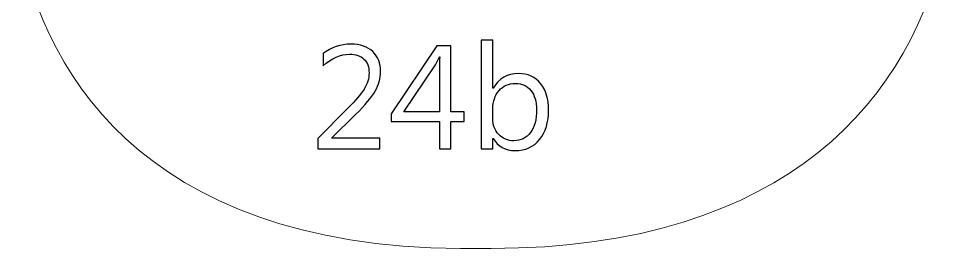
# Model space of a CAD drawing. Header units: centimetres. Extents: x -19.4 to 19.9, y -26.5 to 22.7.
# Drawn here: x -5.985 to -3.312, y 4.035 to 4.719 of the extents above; entities that cross this region are included whole.
import ezdxf

# ---------------------------------------------------------------- set-up
doc = ezdxf.new("R2010")
doc.units = ezdxf.units.CM
doc.header["$MEASUREMENT"] = 0
doc.layers.add('Camada 1', color=7, linetype='Continuous')

msp = doc.modelspace()

# ---------------------------------------------------------------- linework, layer by layer
at = {"layer": 'Camada 1', "color": 7, "lineweight": 9}
msp.add_open_spline([(-5.32514, 5.37693), (-5.32514, 5.37693), (-4.80949, 5.37683), (-4.80949, 5.37683), (-4.80949, 5.37683), (-4.80949, 5.37683), (-4.80265, 4.85748), (-4.80265, 4.85748), (-4.80265, 4.85748), (-4.80265, 4.85748), (-4.49884, 4.85762), (-4.49884, 4.85762), (-4.49884, 4.85762), (-4.49884, 4.85762), (-4.49561, 5.37669), (-4.49561, 5.37669), (-4.49561, 5.37669), (-4.49561, 5.37669), (-3.97427, 5.3849), (-3.97427, 5.3849), (-3.97427, 5.3849), (-3.97427, 5.3849), (-3.93299, 4.86281), (-3.93299, 4.86281), (-3.93299, 4.86281), (-3.93299, 4.86281), (-3.31151, 4.95236), (-3.31151, 4.95236), (-3.31151, 4.95236), (-3.3998, 4.49639), (-3.76558, 4.05706), (-4.62193, 4.05765), (-4.62193, 4.05765), (-5.5868, 4.03462), (-5.90947, 4.53335), (-5.98505, 4.95495), (-5.98505, 4.95495), (-5.98505, 4.95495), (-5.36982, 4.86619), (-5.36982, 4.86619), (-5.36982, 4.86619), (-5.36982, 4.86619), (-5.32514, 5.37693), (-5.32514, 5.37693)], degree=3, knots=[0, 0, 0, 0, 0.0833333, 0.0833333, 0.0833333, 0.0833333, 0.1666667, 0.1666667, 0.1666667, 0.1666667, 0.25, 0.25, 0.25, 0.25, 0.3333333, 0.3333333, 0.3333333, 0.3333333, 0.4166667, 0.4166667, 0.4166667, 0.4166667, 0.5, 0.5, 0.5, 0.5, 0.5833333, 0.5833333, 0.5833333, 0.5833333, 0.6666667, 0.6666667, 0.6666667, 0.6666667, 0.75, 0.75, 0.75, 0.75, 0.8333333, 0.8333333, 0.8333333, 0.8333333, 1, 1, 1, 1], dxfattribs=at)
at = {"layer": 'Camada 1', "color": 7}
for points, knots in [([(-4.61629, 4.37454), (-4.61629, 4.37454), (-4.61713, 4.37454), (-4.61713, 4.37454), (-4.61713, 4.37454), (-4.61713, 4.37454), (-4.61713, 4.3442), (-4.61713, 4.3442), (-4.61713, 4.3442), (-4.61713, 4.3442), (-4.651, 4.3442), (-4.651, 4.3442), (-4.651, 4.3442), (-4.651, 4.3442), (-4.651, 4.65747), (-4.651, 4.65747), (-4.651, 4.65747), (-4.651, 4.65747), (-4.61713, 4.65747), (-4.61713, 4.65747), (-4.61713, 4.65747), (-4.61713, 4.65747), (-4.61713, 4.5189), (-4.61713, 4.5189), (-4.61713, 4.5189), (-4.61713, 4.5189), (-4.61629, 4.5189), (-4.61629, 4.5189), (-4.61629, 4.5189), (-4.59963, 4.54691), (-4.57522, 4.56095), (-4.54312, 4.56095), (-4.54312, 4.56095), (-4.51595, 4.56095), (-4.49472, 4.5515), (-4.47934, 4.53252), (-4.47934, 4.53252), (-4.46395, 4.51354), (-4.45626, 4.48814), (-4.45626, 4.45624), (-4.45626, 4.45624), (-4.45626, 4.42082), (-4.46487, 4.39239), (-4.48209, 4.37108), (-4.48209, 4.37108), (-4.49937, 4.34977), (-4.52294, 4.33912), (-4.55286, 4.33912), (-4.55286, 4.33912), (-4.5808, 4.33912), (-4.60196, 4.3509), (-4.61629, 4.37454)], [0, 0, 0, 0, 0.0714286, 0.0714286, 0.0714286, 0.0714286, 0.1428571, 0.1428571, 0.1428571, 0.1428571, 0.2142857, 0.2142857, 0.2142857, 0.2142857, 0.2857143, 0.2857143, 0.2857143, 0.2857143, 0.3571429, 0.3571429, 0.3571429, 0.3571429, 0.4285714, 0.4285714, 0.4285714, 0.4285714, 0.5, 0.5, 0.5, 0.5, 0.5714286, 0.5714286, 0.5714286, 0.5714286, 0.6428571, 0.6428571, 0.6428571, 0.6428571, 0.7142857, 0.7142857, 0.7142857, 0.7142857, 0.7857143, 0.7857143, 0.7857143, 0.7857143, 0.8571429, 0.8571429, 0.8571429, 0.8571429, 1, 1, 1, 1]), ([(-4.9431, 4.3442), (-4.9431, 4.3442), (-5.12175, 4.3442), (-5.12175, 4.3442), (-5.12175, 4.3442), (-5.12175, 4.3442), (-5.12175, 4.37426), (-5.12175, 4.37426), (-5.12175, 4.37426), (-5.12175, 4.37426), (-5.03539, 4.4609), (-5.03539, 4.4609), (-5.03539, 4.4609), (-5.01331, 4.48298), (-4.99757, 4.50133), (-4.98819, 4.51601), (-4.98819, 4.51601), (-4.97873, 4.53068), (-4.97401, 4.54642), (-4.97401, 4.56307), (-4.97401, 4.56307), (-4.97401, 4.58014), (-4.97888, 4.59341), (-4.98868, 4.60279), (-4.98868, 4.60279), (-4.99849, 4.61217), (-5.01239, 4.61683), (-5.03045, 4.61683), (-5.03045, 4.61683), (-5.05691, 4.61683), (-5.08224, 4.60554), (-5.10651, 4.58296), (-5.10651, 4.58296), (-5.10651, 4.58296), (-5.10651, 4.61852), (-5.10651, 4.61852), (-5.10651, 4.61852), (-5.08337, 4.63659), (-5.05642, 4.64562), (-5.02573, 4.64562), (-5.02573, 4.64562), (-4.99927, 4.64562), (-4.97845, 4.63842), (-4.96328, 4.6241), (-4.96328, 4.6241), (-4.94811, 4.60978), (-4.94056, 4.59051), (-4.94056, 4.56638), (-4.94056, 4.56638), (-4.94056, 4.5474), (-4.94578, 4.52878), (-4.9563, 4.51064), (-4.9563, 4.51064), (-4.96674, 4.49251), (-4.98558, 4.47), (-5.01274, 4.44312), (-5.01274, 4.44312), (-5.01274, 4.44312), (-5.08111, 4.37553), (-5.08111, 4.37553), (-5.08111, 4.37553), (-5.08111, 4.37553), (-5.08111, 4.37468), (-5.08111, 4.37468), (-5.08111, 4.37468), (-5.08111, 4.37468), (-4.9431, 4.37468), (-4.9431, 4.37468), (-4.9431, 4.37468), (-4.9431, 4.37468), (-4.9431, 4.3442), (-4.9431, 4.3442)], [0, 0, 0, 0, 0.0526316, 0.0526316, 0.0526316, 0.0526316, 0.1052632, 0.1052632, 0.1052632, 0.1052632, 0.1578947, 0.1578947, 0.1578947, 0.1578947, 0.2105263, 0.2105263, 0.2105263, 0.2105263, 0.2631579, 0.2631579, 0.2631579, 0.2631579, 0.3157895, 0.3157895, 0.3157895, 0.3157895, 0.3684211, 0.3684211, 0.3684211, 0.3684211, 0.4210526, 0.4210526, 0.4210526, 0.4210526, 0.4736842, 0.4736842, 0.4736842, 0.4736842, 0.5263158, 0.5263158, 0.5263158, 0.5263158, 0.5789474, 0.5789474, 0.5789474, 0.5789474, 0.6315789, 0.6315789, 0.6315789, 0.6315789, 0.6842105, 0.6842105, 0.6842105, 0.6842105, 0.7368421, 0.7368421, 0.7368421, 0.7368421, 0.7894737, 0.7894737, 0.7894737, 0.7894737, 0.8421053, 0.8421053, 0.8421053, 0.8421053, 0.8947368, 0.8947368, 0.8947368, 0.8947368, 1, 1, 1, 1]), ([(-4.69968, 4.42294), (-4.69968, 4.42294), (-4.73778, 4.42294), (-4.73778, 4.42294), (-4.73778, 4.42294), (-4.73778, 4.42294), (-4.73778, 4.3442), (-4.73778, 4.3442), (-4.73778, 4.3442), (-4.73778, 4.3442), (-4.77123, 4.3442), (-4.77123, 4.3442), (-4.77123, 4.3442), (-4.77123, 4.3442), (-4.77123, 4.42294), (-4.77123, 4.42294), (-4.77123, 4.42294), (-4.77123, 4.42294), (-4.91051, 4.42294), (-4.91051, 4.42294), (-4.91051, 4.42294), (-4.91051, 4.42294), (-4.91051, 4.4451), (-4.91051, 4.4451), (-4.91051, 4.4451), (-4.91051, 4.4451), (-4.77864, 4.64054), (-4.77864, 4.64054), (-4.77864, 4.64054), (-4.77864, 4.64054), (-4.73778, 4.64054), (-4.73778, 4.64054), (-4.73778, 4.64054), (-4.73778, 4.64054), (-4.73778, 4.45046), (-4.73778, 4.45046), (-4.73778, 4.45046), (-4.73778, 4.45046), (-4.69968, 4.45046), (-4.69968, 4.45046), (-4.69968, 4.45046), (-4.69968, 4.45046), (-4.69968, 4.42294), (-4.69968, 4.42294)], [0, 0, 0, 0, 0.0833333, 0.0833333, 0.0833333, 0.0833333, 0.1666667, 0.1666667, 0.1666667, 0.1666667, 0.25, 0.25, 0.25, 0.25, 0.3333333, 0.3333333, 0.3333333, 0.3333333, 0.4166667, 0.4166667, 0.4166667, 0.4166667, 0.5, 0.5, 0.5, 0.5, 0.5833333, 0.5833333, 0.5833333, 0.5833333, 0.6666667, 0.6666667, 0.6666667, 0.6666667, 0.75, 0.75, 0.75, 0.75, 0.8333333, 0.8333333, 0.8333333, 0.8333333, 1, 1, 1, 1]), ([(-4.77123, 4.45046), (-4.77123, 4.45046), (-4.77123, 4.57852), (-4.77123, 4.57852), (-4.77123, 4.57852), (-4.77123, 4.58762), (-4.77095, 4.59785), (-4.77038, 4.60914), (-4.77038, 4.60914), (-4.77038, 4.60914), (-4.77123, 4.60914), (-4.77123, 4.60914), (-4.77123, 4.60914), (-4.77313, 4.60413), (-4.77694, 4.59658), (-4.78259, 4.58642), (-4.78259, 4.58642), (-4.78259, 4.58642), (-4.87375, 4.45046), (-4.87375, 4.45046), (-4.87375, 4.45046), (-4.87375, 4.45046), (-4.77123, 4.45046), (-4.77123, 4.45046)], [0, 0, 0, 0, 0.1428571, 0.1428571, 0.1428571, 0.1428571, 0.2857143, 0.2857143, 0.2857143, 0.2857143, 0.4285714, 0.4285714, 0.4285714, 0.4285714, 0.5714286, 0.5714286, 0.5714286, 0.5714286, 0.7142857, 0.7142857, 0.7142857, 0.7142857, 1, 1, 1, 1]), ([(-4.61713, 4.4602), (-4.61713, 4.4602), (-4.61713, 4.43056), (-4.61713, 4.43056), (-4.61713, 4.43056), (-4.61713, 4.41299), (-4.61142, 4.39811), (-4.60006, 4.38583), (-4.60006, 4.38583), (-4.5887, 4.37362), (-4.57423, 4.36748), (-4.55674, 4.36748), (-4.55674, 4.36748), (-4.5362, 4.36748), (-4.52012, 4.37539), (-4.50847, 4.39112), (-4.50847, 4.39112), (-4.49683, 4.40692), (-4.49098, 4.4288), (-4.49098, 4.45688), (-4.49098, 4.45688), (-4.49098, 4.48052), (-4.49641, 4.49907), (-4.50735, 4.51248), (-4.50735, 4.51248), (-4.51821, 4.52588), (-4.53296, 4.53259), (-4.55159, 4.53259), (-4.55159, 4.53259), (-4.57127, 4.53259), (-4.58715, 4.52574), (-4.59914, 4.51198), (-4.59914, 4.51198), (-4.61113, 4.49823), (-4.61713, 4.48094), (-4.61713, 4.4602)], [0, 0, 0, 0, 0.1, 0.1, 0.1, 0.1, 0.2, 0.2, 0.2, 0.2, 0.3, 0.3, 0.3, 0.3, 0.4, 0.4, 0.4, 0.4, 0.5, 0.5, 0.5, 0.5, 0.6, 0.6, 0.6, 0.6, 0.7, 0.7, 0.7, 0.7, 0.8, 0.8, 0.8, 0.8, 1, 1, 1, 1])]:
    msp.add_open_spline(points, degree=3, knots=knots, dxfattribs=at)
at = {"layer": 'Camada 1', "color": 250, "lineweight": 9}
for points, knots in [([(-4.61629, 4.37454), (-4.61629, 4.37454), (-4.61713, 4.37454), (-4.61713, 4.37454), (-4.61713, 4.37454), (-4.61713, 4.37454), (-4.61713, 4.3442), (-4.61713, 4.3442), (-4.61713, 4.3442), (-4.61713, 4.3442), (-4.651, 4.3442), (-4.651, 4.3442), (-4.651, 4.3442), (-4.651, 4.3442), (-4.651, 4.65747), (-4.651, 4.65747), (-4.651, 4.65747), (-4.651, 4.65747), (-4.61713, 4.65747), (-4.61713, 4.65747), (-4.61713, 4.65747), (-4.61713, 4.65747), (-4.61713, 4.5189), (-4.61713, 4.5189), (-4.61713, 4.5189), (-4.61713, 4.5189), (-4.61629, 4.5189), (-4.61629, 4.5189), (-4.61629, 4.5189), (-4.59963, 4.54691), (-4.57522, 4.56095), (-4.54312, 4.56095), (-4.54312, 4.56095), (-4.51595, 4.56095), (-4.49472, 4.5515), (-4.47934, 4.53252), (-4.47934, 4.53252), (-4.46395, 4.51354), (-4.45626, 4.48814), (-4.45626, 4.45624), (-4.45626, 4.45624), (-4.45626, 4.42082), (-4.46487, 4.39239), (-4.48209, 4.37108), (-4.48209, 4.37108), (-4.49937, 4.34977), (-4.52294, 4.33912), (-4.55286, 4.33912), (-4.55286, 4.33912), (-4.5808, 4.33912), (-4.60196, 4.3509), (-4.61629, 4.37454)], [0, 0, 0, 0, 0.0714286, 0.0714286, 0.0714286, 0.0714286, 0.1428571, 0.1428571, 0.1428571, 0.1428571, 0.2142857, 0.2142857, 0.2142857, 0.2142857, 0.2857143, 0.2857143, 0.2857143, 0.2857143, 0.3571429, 0.3571429, 0.3571429, 0.3571429, 0.4285714, 0.4285714, 0.4285714, 0.4285714, 0.5, 0.5, 0.5, 0.5, 0.5714286, 0.5714286, 0.5714286, 0.5714286, 0.6428571, 0.6428571, 0.6428571, 0.6428571, 0.7142857, 0.7142857, 0.7142857, 0.7142857, 0.7857143, 0.7857143, 0.7857143, 0.7857143, 0.8571429, 0.8571429, 0.8571429, 0.8571429, 1, 1, 1, 1]), ([(-4.9431, 4.3442), (-4.9431, 4.3442), (-5.12175, 4.3442), (-5.12175, 4.3442), (-5.12175, 4.3442), (-5.12175, 4.3442), (-5.12175, 4.37426), (-5.12175, 4.37426), (-5.12175, 4.37426), (-5.12175, 4.37426), (-5.03539, 4.4609), (-5.03539, 4.4609), (-5.03539, 4.4609), (-5.01331, 4.48298), (-4.99757, 4.50133), (-4.98819, 4.51601), (-4.98819, 4.51601), (-4.97873, 4.53068), (-4.97401, 4.54642), (-4.97401, 4.56307), (-4.97401, 4.56307), (-4.97401, 4.58014), (-4.97888, 4.59341), (-4.98868, 4.60279), (-4.98868, 4.60279), (-4.99849, 4.61217), (-5.01239, 4.61683), (-5.03045, 4.61683), (-5.03045, 4.61683), (-5.05691, 4.61683), (-5.08224, 4.60554), (-5.10651, 4.58296), (-5.10651, 4.58296), (-5.10651, 4.58296), (-5.10651, 4.61852), (-5.10651, 4.61852), (-5.10651, 4.61852), (-5.08337, 4.63659), (-5.05642, 4.64562), (-5.02573, 4.64562), (-5.02573, 4.64562), (-4.99927, 4.64562), (-4.97845, 4.63842), (-4.96328, 4.6241), (-4.96328, 4.6241), (-4.94811, 4.60978), (-4.94056, 4.59051), (-4.94056, 4.56638), (-4.94056, 4.56638), (-4.94056, 4.5474), (-4.94578, 4.52878), (-4.9563, 4.51064), (-4.9563, 4.51064), (-4.96674, 4.49251), (-4.98558, 4.47), (-5.01274, 4.44312), (-5.01274, 4.44312), (-5.01274, 4.44312), (-5.08111, 4.37553), (-5.08111, 4.37553), (-5.08111, 4.37553), (-5.08111, 4.37553), (-5.08111, 4.37468), (-5.08111, 4.37468), (-5.08111, 4.37468), (-5.08111, 4.37468), (-4.9431, 4.37468), (-4.9431, 4.37468), (-4.9431, 4.37468), (-4.9431, 4.37468), (-4.9431, 4.3442), (-4.9431, 4.3442)], [0, 0, 0, 0, 0.0526316, 0.0526316, 0.0526316, 0.0526316, 0.1052632, 0.1052632, 0.1052632, 0.1052632, 0.1578947, 0.1578947, 0.1578947, 0.1578947, 0.2105263, 0.2105263, 0.2105263, 0.2105263, 0.2631579, 0.2631579, 0.2631579, 0.2631579, 0.3157895, 0.3157895, 0.3157895, 0.3157895, 0.3684211, 0.3684211, 0.3684211, 0.3684211, 0.4210526, 0.4210526, 0.4210526, 0.4210526, 0.4736842, 0.4736842, 0.4736842, 0.4736842, 0.5263158, 0.5263158, 0.5263158, 0.5263158, 0.5789474, 0.5789474, 0.5789474, 0.5789474, 0.6315789, 0.6315789, 0.6315789, 0.6315789, 0.6842105, 0.6842105, 0.6842105, 0.6842105, 0.7368421, 0.7368421, 0.7368421, 0.7368421, 0.7894737, 0.7894737, 0.7894737, 0.7894737, 0.8421053, 0.8421053, 0.8421053, 0.8421053, 0.8947368, 0.8947368, 0.8947368, 0.8947368, 1, 1, 1, 1]), ([(-4.69968, 4.42294), (-4.69968, 4.42294), (-4.73778, 4.42294), (-4.73778, 4.42294), (-4.73778, 4.42294), (-4.73778, 4.42294), (-4.73778, 4.3442), (-4.73778, 4.3442), (-4.73778, 4.3442), (-4.73778, 4.3442), (-4.77123, 4.3442), (-4.77123, 4.3442), (-4.77123, 4.3442), (-4.77123, 4.3442), (-4.77123, 4.42294), (-4.77123, 4.42294), (-4.77123, 4.42294), (-4.77123, 4.42294), (-4.91051, 4.42294), (-4.91051, 4.42294), (-4.91051, 4.42294), (-4.91051, 4.42294), (-4.91051, 4.4451), (-4.91051, 4.4451), (-4.91051, 4.4451), (-4.91051, 4.4451), (-4.77864, 4.64054), (-4.77864, 4.64054), (-4.77864, 4.64054), (-4.77864, 4.64054), (-4.73778, 4.64054), (-4.73778, 4.64054), (-4.73778, 4.64054), (-4.73778, 4.64054), (-4.73778, 4.45046), (-4.73778, 4.45046), (-4.73778, 4.45046), (-4.73778, 4.45046), (-4.69968, 4.45046), (-4.69968, 4.45046), (-4.69968, 4.45046), (-4.69968, 4.45046), (-4.69968, 4.42294), (-4.69968, 4.42294)], [0, 0, 0, 0, 0.0833333, 0.0833333, 0.0833333, 0.0833333, 0.1666667, 0.1666667, 0.1666667, 0.1666667, 0.25, 0.25, 0.25, 0.25, 0.3333333, 0.3333333, 0.3333333, 0.3333333, 0.4166667, 0.4166667, 0.4166667, 0.4166667, 0.5, 0.5, 0.5, 0.5, 0.5833333, 0.5833333, 0.5833333, 0.5833333, 0.6666667, 0.6666667, 0.6666667, 0.6666667, 0.75, 0.75, 0.75, 0.75, 0.8333333, 0.8333333, 0.8333333, 0.8333333, 1, 1, 1, 1]), ([(-4.77123, 4.45046), (-4.77123, 4.45046), (-4.77123, 4.57852), (-4.77123, 4.57852), (-4.77123, 4.57852), (-4.77123, 4.58762), (-4.77095, 4.59785), (-4.77038, 4.60914), (-4.77038, 4.60914), (-4.77038, 4.60914), (-4.77123, 4.60914), (-4.77123, 4.60914), (-4.77123, 4.60914), (-4.77313, 4.60413), (-4.77694, 4.59658), (-4.78259, 4.58642), (-4.78259, 4.58642), (-4.78259, 4.58642), (-4.87375, 4.45046), (-4.87375, 4.45046), (-4.87375, 4.45046), (-4.87375, 4.45046), (-4.77123, 4.45046), (-4.77123, 4.45046)], [0, 0, 0, 0, 0.1428571, 0.1428571, 0.1428571, 0.1428571, 0.2857143, 0.2857143, 0.2857143, 0.2857143, 0.4285714, 0.4285714, 0.4285714, 0.4285714, 0.5714286, 0.5714286, 0.5714286, 0.5714286, 0.7142857, 0.7142857, 0.7142857, 0.7142857, 1, 1, 1, 1]), ([(-4.61713, 4.4602), (-4.61713, 4.4602), (-4.61713, 4.43056), (-4.61713, 4.43056), (-4.61713, 4.43056), (-4.61713, 4.41299), (-4.61142, 4.39811), (-4.60006, 4.38583), (-4.60006, 4.38583), (-4.5887, 4.37362), (-4.57423, 4.36748), (-4.55674, 4.36748), (-4.55674, 4.36748), (-4.5362, 4.36748), (-4.52012, 4.37539), (-4.50847, 4.39112), (-4.50847, 4.39112), (-4.49683, 4.40692), (-4.49098, 4.4288), (-4.49098, 4.45688), (-4.49098, 4.45688), (-4.49098, 4.48052), (-4.49641, 4.49907), (-4.50735, 4.51248), (-4.50735, 4.51248), (-4.51821, 4.52588), (-4.53296, 4.53259), (-4.55159, 4.53259), (-4.55159, 4.53259), (-4.57127, 4.53259), (-4.58715, 4.52574), (-4.59914, 4.51198), (-4.59914, 4.51198), (-4.61113, 4.49823), (-4.61713, 4.48094), (-4.61713, 4.4602)], [0, 0, 0, 0, 0.1, 0.1, 0.1, 0.1, 0.2, 0.2, 0.2, 0.2, 0.3, 0.3, 0.3, 0.3, 0.4, 0.4, 0.4, 0.4, 0.5, 0.5, 0.5, 0.5, 0.6, 0.6, 0.6, 0.6, 0.7, 0.7, 0.7, 0.7, 0.8, 0.8, 0.8, 0.8, 1, 1, 1, 1])]:
    msp.add_open_spline(points, degree=3, knots=knots, dxfattribs=at)

doc.saveas('drawing.dxf')
